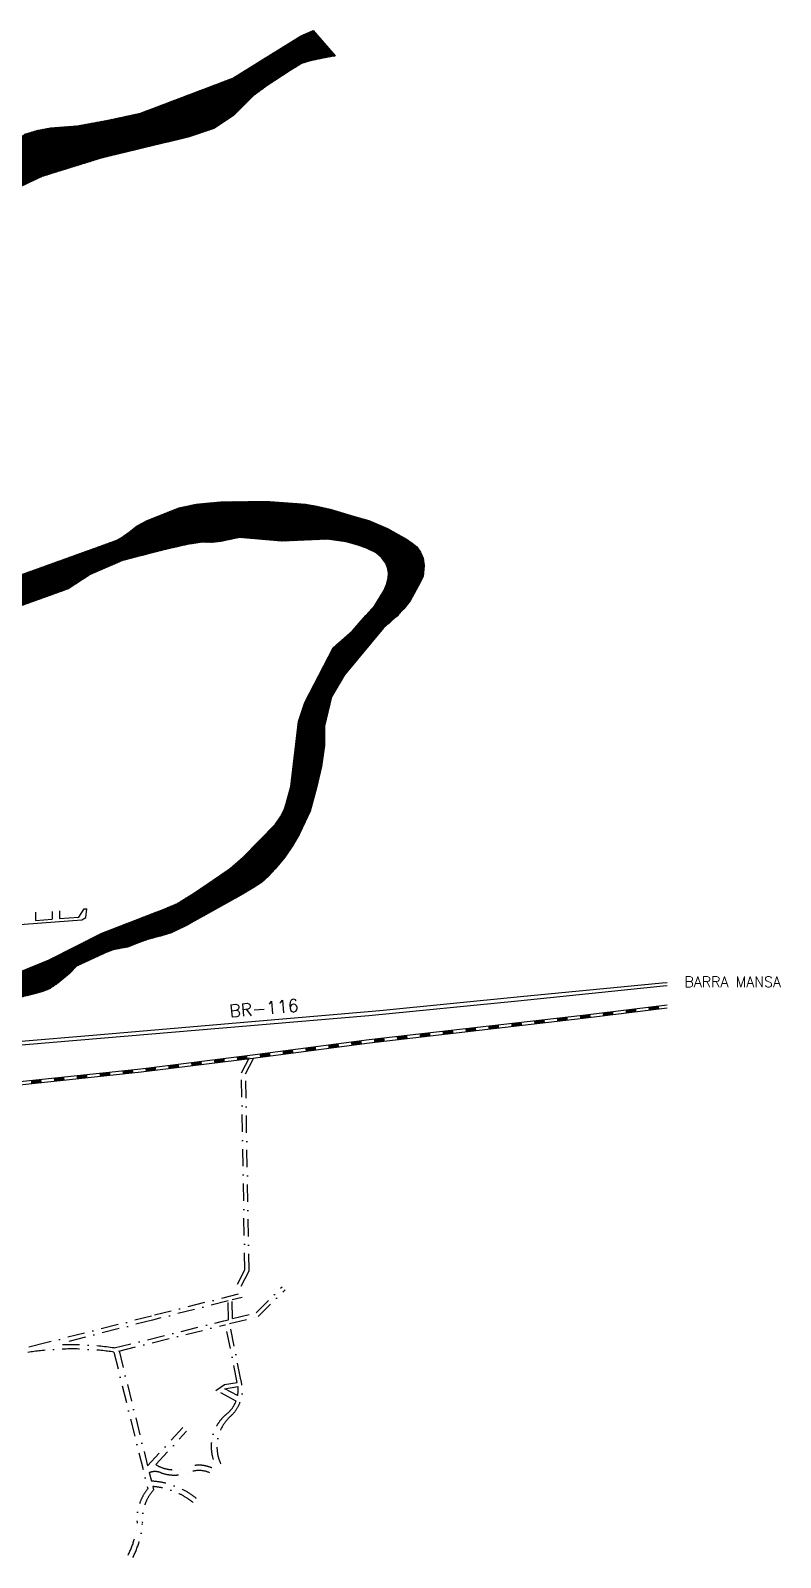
# Model space of a CAD drawing. Extents: x 549522 to 568491, y 7511769 to 7521280.
# Drawn here: x 565236 to 568491, y 7514649 to 7521280 of the extents above; entities that cross this region are included whole.
import ezdxf

# ---------------------------------------------------------------- set-up
doc = ezdxf.new("R2010")
doc.units = 0
doc.header["$LTSCALE"] = 150
doc.header["$MEASUREMENT"] = 0
doc.linetypes.add('DASHDOT', pattern=[1, 0.5, -0.25, 0, -0.25])
for name, color, linetype in [('HATCH', 150, 'CONTINUOUS'), ('L-FERREA', 6, 'CONTINUOUS'), ('PROJECAO2', 7, 'DASHDOT'), ('RIO', 4, 'CONTINUOUS'), ('RODOVIA', 10, 'CONTINUOUS'), ('RUA', 7, 'CONTINUOUS'), ('TEXTO2', 5, 'CONTINUOUS')]:
    doc.layers.add(name, color=color, linetype=linetype)
doc.styles.get("Standard").update_dxf_attribs({"font": 'ROMANSBR.SHX'})

# ---------------------------------------------------------------- blocks, each defined once
blk = doc.blocks.new('E')
at = {"layer": 'L-FERREA'}
blk.add_solid([(-22.9, -6), (-22.9, 6), (23.4, -6), (23.4, 6)], dxfattribs=at)

msp = doc.modelspace()

# ---------------------------------------------------------------- hatches: boundary and pattern name
at = {"layer": 'HATCH'}
h = msp.add_hatch(dxfattribs=at)
h.set_pattern_fill('ANSI31', color=256, scale=25, style=0)
h.set_pattern_definition([(45, (0, 17552.9602), (-2.2097086912, 2.2097086912), [])])
h.paths.add_polyline_path([(564627.1, 7516676.6), (564664.6, 7516746.4), (564698.7, 7516802.6), (564726, 7516841.8), (564760.1, 7516896.3), (564777.1, 7516920.2), (564816.3, 7516954.2), (564864.1, 7516995.1), (564937.9, 7517051.6), (565075.4, 7517141.6), (565157.3, 7517179.1), (565316.1, 7517244), (565545.7, 7517360.2), (565811.8, 7517463.6), (565873.2, 7517489.1), (565936.2, 7517528.3), (566009.5, 7517577.7), (566102.4, 7517641), (566159.5, 7517690.1), (566300, 7517834.4), (566321.5, 7517865.6), (566338.5, 7517899.6), (566346.3, 7517922.7), (566366.3, 7517997.7), (566399.4, 7518279.1), (566427.3, 7518362.6), (566549.9, 7518599.7), (566633.4, 7518673), (566691.3, 7518739.4), (566730.6, 7518783.7), (566754.4, 7518821.2), (566769.8, 7518846.7), (566781.7, 7518874), (566787.8, 7518902.8), (566790.2, 7518923.4), (566786.8, 7518942.1), (566778.3, 7518967.7), (566759.5, 7518991.5), (566735.7, 7519012), (566694.8, 7519032.4), (566652.1, 7519046), (566606.1, 7519059.6), (566525, 7519070.7), (566327.4, 7519062.7), (566142.5, 7519078.4), (566062.3, 7519061.6), (566023.2, 7519056.2), (565980.6, 7519057.9), (565915.8, 7519047.7), (565808.4, 7519023.9), (565634.5, 7518977.9), (565495.3, 7518917.9), (565399.5, 7518855.4), (565186.2, 7518778.6), (565128.3, 7518761.5), (565051.6, 7518751.3), (564960.9, 7518751.9), (564889.6, 7518756.4), (564797.6, 7518765), (564753.3, 7518773.5), (564702.1, 7518787.1), (564662.9, 7518807.5), (564632.3, 7518829.7), (564608.1, 7518857.2), (564586.2, 7518897.8), (564565.8, 7518955.7), (564543.6, 7519018.8), (564524.9, 7519063.1), (564495.9, 7519122.7), (564455, 7519177.2), (564391.9, 7519235.2), (564335.7, 7519255.5), (564252.1, 7519293), (564076.5, 7519398), (563970.9, 7519477), (563815.1, 7519612.9), (563757.8, 7519684.8), (563693.8, 7519771.6), (563669.2, 7519810.9), (563653.6, 7519852), (563638.7, 7519911.4), (563638.5, 7519977.8), (563649.7, 7520059.1), (563667.5, 7520115.8), (563698.2, 7520170.3), (563739.1, 7520221.4), (563776, 7520256.4), (563807.3, 7520279.3), (563840.3, 7520294.2), (563873.7, 7520298), (563923.2, 7520294.6), (563970.9, 7520299.7), (564022, 7520301.4), (564071.3, 7520297.6), (564438.8, 7520329.1), (564571.2, 7520358.5), (564688.2, 7520413.6), (564775, 7520490.7), (564962.4, 7520625.4), (565015.8, 7520677.9), (565073.7, 7520730.7), (565128.3, 7520778.4), (565164.1, 7520803.9), (565211.8, 7520829.5), (565264.6, 7520846.5), (565322.6, 7520856.7), (565439.9, 7520866.4), (565573.2, 7520890.8), (565713.2, 7520921), (566113.9, 7521073.6), (566407.4, 7521256), (566463, 7521279.9), (566559, 7521169.4), (566505.6, 7521160), (566449.3, 7521148), (566411.8, 7521136.1), (566362.4, 7521107.1), (566263.5, 7521040.7), (566203.2, 7520997.3), (566116.9, 7520911), (566032.2, 7520854.6), (565919.6, 7520817.3), (565541.8, 7520725.3), (565285.2, 7520645.4), (565156.9, 7520585.8), (564675.4, 7520307.5), (564506.1, 7520233.4), (564339.3, 7520185.8), (564221.4, 7520170.8), (563977.4, 7520192), (563921.5, 7520190.7), (563894.2, 7520192.4), (563865.2, 7520185.6), (563832.8, 7520165.2), (563803.8, 7520137.9), (563776.6, 7520100.4), (563751, 7520047.6), (563740.8, 7520005), (563742.5, 7519960.8), (563752.7, 7519916.5), (563786.8, 7519853.4), (563826, 7519793.8), (563882.3, 7519727.4), (563960.7, 7519647.3), (564081.7, 7519540), (564177.1, 7519463.4), (564240.2, 7519415.7), (564268.4, 7519398.2), (564328.6, 7519378.1), (564426.1, 7519311.7), (564552.3, 7519245.9), (564571.1, 7519223.3), (564640.2, 7518998.6), (564659.5, 7518971.1), (564681.7, 7518954), (564703.5, 7518941.6), (564773.7, 7518909.7), (564830, 7518885.9), (564887.9, 7518867.2), (564930.6, 7518860.3), (564958.5, 7518857), (565009, 7518863.8), (565073.7, 7518885.9), (565153.8, 7518908), (565198.4, 7518918.2), (565571.5, 7519052.8), (565610.7, 7519066.5), (565629.4, 7519076.7), (565663.5, 7519102.2), (565699.3, 7519129.5), (565741.9, 7519151.6), (565881.7, 7519207.8), (565955, 7519223.2), (566062.4, 7519233.4), (566180, 7519235.1), (566273.3, 7519234.6), (566430.6, 7519223.2), (566478.3, 7519214.7), (566536.2, 7519201), (566641.9, 7519170.4), (566705, 7519151.6), (566785.1, 7519117.6), (566868.6, 7519071.6), (566892.5, 7519054.5), (566912.9, 7519037.5), (566928.3, 7519015.4), (566940.2, 7518988.1), (566945.3, 7518957.4), (566940.7, 7518909.8), (566928.3, 7518885.9), (566901, 7518834.8), (566884, 7518804.1), (566856.3, 7518769.2), (566827.7, 7518737.7), (566767.9, 7518685.6), (566598.4, 7518482.2), (566541.8, 7518386), (566511.5, 7518258.9), (566511.5, 7518174.7), (566498.7, 7518083.6), (566476.6, 7517991.6), (566449.2, 7517890.1), (566428.8, 7517843.4), (566401.6, 7517788.9), (566372.6, 7517739.5), (566340.3, 7517689.8), (566297.6, 7517639), (566268.6, 7517608.3), (566238.2, 7517580.9), (566202.1, 7517557.2), (566149.3, 7517524.9), (566074.3, 7517484), (565995.9, 7517439.7), (565910.7, 7517392), (565845.9, 7517361.3), (565799.9, 7517347.7), (565743.6, 7517332.4), (565704.4, 7517318.8), (565656.7, 7517300), (565631.1, 7517294.9), (565595.3, 7517288.1), (565566.8, 7517277.8), (565435.4, 7517217.1), (565404.4, 7517185.9), (565355, 7517143.3), (565315.5, 7517117.2), (565285.1, 7517105.8), (565220.3, 7517088.8), (565152.1, 7517068.4), (565061.8, 7517029.2), (565022.6, 7517015.6), (564973.2, 7516979.8), (564911.8, 7516932.1), (564876, 7516892.9), (564855.6, 7516867.4), (564811.2, 7516806), (564778.8, 7516754.9), (564765.2, 7516726), (564749.9, 7516686.8)])

# ---------------------------------------------------------------- linework, layer by layer
at = {"layer": 'HATCH', "color": 7}
for p, q in [((565516, 7517297.4), (565760.1, 7517390.2)), ((565760.1, 7517390.2), (565682.7, 7517376.6)), ((565692.9, 7517349.4), (565682.7, 7517376.6))]:
    msp.add_line(p, q, dxfattribs=at)
msp.add_solid([(565682.7, 7517376.6), (565687.8, 7517363), (565760.1, 7517390.2)], dxfattribs=at)
at = {"layer": 'L-FERREA'}
for points in [[(557553.8, 7515830.7, 0.081088), (558427.9, 7515866.7), (559329.7, 7515982.3), (559683.5, 7516027.2), (560362.8, 7516117.2), (561065.8, 7516198.6), (562086, 7516318.5), (562842.6, 7516406.3), (563312.1, 7516459.9), (564199.7, 7516571.3), (564754.8, 7516654.8), (565024.5, 7516684.8), (565716.9, 7516757.6), (566201.5, 7516817.6), (566707.3, 7516884), (567635.3, 7516991.1), (568000, 7517035.5)], [(557555.5, 7515844.6, 0.081137), (558425.6, 7515880.5), (559328, 7515996.1), (559681.6, 7516041.1), (560361.1, 7516131.1), (561064.1, 7516212.5), (562084.4, 7516332.4), (562841, 7516420.3), (563310.4, 7516473.8), (564197.8, 7516585.2), (564752.9, 7516668.7), (565023, 7516698.7), (565715.3, 7516771.5), (566199.7, 7516831.5), (566705.6, 7516897.9), (567633.7, 7517005), (568000, 7517049.6)]]:
    msp.add_lwpolyline(points, format="xyb", dxfattribs=at)
at = {"layer": 'PROJECAO2', "linetype": 'DASHDOT'}
for p, q in [((566112.6, 7515686.4), (566111.1, 7515767.8)), ((566215.4, 7515712.1), (566328, 7515824.6)), ((566224.6, 7515695.8), (566340.8, 7515811.9)), ((566094.7, 7515681.9), (566093.2, 7515763.3)), ((566112.6, 7515686.4), (566215.4, 7515712.1)), ((565598.6, 7515559.1), (566074.5, 7515676.9)), ((565618.6, 7515545.6), (566078.8, 7515659.4)), ((566074.4, 7515676.8), (566094.7, 7515681.9)), ((566078.8, 7515659.4), (566082.5, 7515660.3)), ((566132.9, 7515409.6), (566082.5, 7515660.3)), ((566100, 7515664.7), (566224.6, 7515695.8)), ((566149.1, 7515420.3), (566100, 7515664.7)), ((565598.1, 7515541), (565744.7, 7514948.6)), ((565620.4, 7515546.8), (565743.9, 7515047.8)), ((566040.7, 7515374.9), (566078.3, 7515400.4)), ((566128.1, 7515328.5), (566040.7, 7515374.9)), ((566078.3, 7515400.4), (566132.9, 7515409.6)), ((566078.3, 7515381.6), (566136.4, 7515391.4)), ((566134.9, 7515352.4), (566079.5, 7515381.8)), ((565743.9, 7515047.8), (565896.6, 7515213.2)), ((565779.6, 7515052.5), (565913.5, 7515197.6)), ((565751.3, 7515017.7), (565760.4, 7514980.9)), ((565766.2, 7514957.5), (565769.8, 7514942.8))]:
    msp.add_line(p, q, dxfattribs=at)
for points in [[(566134.1, 7515836.5), (566166.3, 7515897.9), (566151.7, 7516754.5), (566189.7, 7516827.5)], [(566150, 7515828.1), (566184.4, 7515893.6), (566169.7, 7516750.2), (566205.6, 7516819.2)], [(566154, 7515778.6), (566111.1, 7515767.8)], [(566093.2, 7515763.3), (565765.6, 7515680.5), (565331.1, 7515569.9)]]:
    msp.add_lwpolyline(points, dxfattribs=at)
at = {"layer": 'PROJECAO2'}
msp.add_lwpolyline([(566137.2, 7515792.8), (565761.2, 7515697.9), (565302, 7515581.1), (565014.5, 7515510.3)], dxfattribs=at)
at = {"layer": 'PROJECAO2', "linetype": 'DASHDOT'}
for centre, radius, start, end in [((565415.8, 7514346), 1226.9, 81.43107, 93.95491), ((565415.8, 7514346), 1208.9, 81.32433, 102.41873), ((566000.3, 7515377.4), 154.9, 311.92531, 16.0579), ((566000.3, 7515377.4), 136.9, 349.46559, 5.86334), ((566000.3, 7515377.4), 136.9, 311.92531, 339.06146), ((566201.2, 7515131.3), 181.1, 127.19497, 205.70576), ((566222, 7515130.6), 176.9, 131.92531, 207.50383), ((565860.6, 7515188.1), 157.9, 239.12217, 291.14254), ((565967.2, 7514912.5), 137.5, 66.03053, 111.14254), ((565776.1, 7514957.3), 65.2, 64.1932, 112.32931), ((565743.3, 7514645), 336.4, 50.60637, 87.07918), ((565860.6, 7515188.1), 180.9, 251.92411, 291.14254), ((565967.2, 7514912.5), 114.5, 66.03053, 111.14254), ((565915.4, 7514813.7), 217.5, 141.67002, 183.92601), ((565915.4, 7514813.7), 194.5, 138.41932, 183.92601), ((565743.3, 7514645), 313.4, 50.60637, 85.80343), ((565341.8, 7514823.4), 357.4, 332.78066, 356.05451), ((565341.8, 7514823.4), 380.4, 332.78066, 356.05451)]:
    msp.add_arc(centre, radius, start, end, dxfattribs=at)
at = {"layer": 'RIO'}
for points in [[(566463, 7521279.9), (566559, 7521169.4), (566505.6, 7521160), (566449.3, 7521148), (566411.8, 7521136.1), (566362.4, 7521107.1), (566263.5, 7521040.7), (566203.2, 7520997.3), (566116.9, 7520911), (566032.2, 7520854.6), (565919.6, 7520817.3), (565541.8, 7520725.3), (565285.2, 7520645.4), (565156.9, 7520585.8)], [(565211.8, 7520829.5), (565264.6, 7520846.5), (565322.6, 7520856.7), (565439.9, 7520866.4), (565573.2, 7520890.8), (565713.2, 7520921), (566113.9, 7521073.6), (566407.4, 7521256), (566463, 7521279.9)], [(565198.4, 7518918.2), (565571.5, 7519052.8), (565610.7, 7519066.5), (565629.4, 7519076.7), (565663.5, 7519102.2), (565699.3, 7519129.5), (565741.9, 7519151.6), (565881.7, 7519207.8), (565955, 7519223.2), (566062.4, 7519233.4), (566180, 7519235.1), (566273.3, 7519234.6), (566430.6, 7519223.2), (566478.3, 7519214.7), (566536.2, 7519201), (566641.9, 7519170.4), (566705, 7519151.6), (566785.1, 7519117.6), (566868.6, 7519071.6), (566892.5, 7519054.5), (566912.9, 7519037.5), (566928.3, 7519015.4), (566940.2, 7518988.1), (566945.3, 7518957.4), (566940.7, 7518909.8), (566928.3, 7518885.9), (566901, 7518834.8), (566884, 7518804.1), (566856.3, 7518769.2), (566827.7, 7518737.7), (566767.9, 7518685.6), (566598.4, 7518482.2), (566541.8, 7518386), (566511.5, 7518258.9), (566511.5, 7518174.7), (566498.7, 7518083.6), (566476.6, 7517991.6), (566449.2, 7517890.1), (566428.8, 7517843.4), (566401.6, 7517788.9), (566372.6, 7517739.5), (566340.3, 7517689.8), (566297.6, 7517639), (566268.6, 7517608.3), (566238.2, 7517580.9), (566202.1, 7517557.2), (566149.3, 7517524.9), (566074.3, 7517484), (565995.9, 7517439.7), (565910.7, 7517392), (565845.9, 7517361.3), (565799.9, 7517347.7), (565743.6, 7517332.4), (565704.4, 7517318.8), (565656.7, 7517300), (565631.1, 7517294.9), (565595.3, 7517288.1), (565566.8, 7517277.8), (565435.4, 7517217.1), (565404.4, 7517185.9), (565355, 7517143.3), (565315.5, 7517117.2), (565285.1, 7517105.8), (565220.3, 7517088.8)], [(565157.3, 7517179.1), (565316.1, 7517244), (565545.7, 7517360.2), (565811.8, 7517463.6), (565873.2, 7517489.1), (565936.2, 7517528.3), (566009.5, 7517577.7), (566102.4, 7517641), (566159.5, 7517690.1), (566300, 7517834.4), (566321.5, 7517865.6), (566338.5, 7517899.6), (566346.3, 7517922.7), (566366.3, 7517997.7), (566399.4, 7518279.1), (566427.3, 7518362.6), (566549.9, 7518599.7), (566633.4, 7518673), (566691.3, 7518739.4), (566730.6, 7518783.7), (566754.4, 7518821.2), (566769.8, 7518846.7), (566781.7, 7518874), (566787.8, 7518902.8), (566790.2, 7518923.4), (566786.8, 7518942.1), (566778.3, 7518967.7), (566759.5, 7518991.5), (566735.7, 7519012), (566694.8, 7519032.4), (566652.1, 7519046), (566606.1, 7519059.6), (566525, 7519070.7), (566327.4, 7519062.7), (566142.5, 7519078.4), (566062.3, 7519061.6), (566023.2, 7519056.2), (565980.6, 7519057.9), (565915.8, 7519047.7), (565808.4, 7519023.9), (565634.5, 7518977.9), (565495.3, 7518917.9), (565399.5, 7518855.4), (565186.2, 7518778.6)]]:
    msp.add_lwpolyline(points, dxfattribs=at)
at = {"layer": 'RODOVIA'}
msp.add_lwpolyline([(568000, 7517145.4), (567977.3, 7517142.9), (567363, 7517083.8), (566752, 7517022.5), (566129.2, 7516969.1), (565506.3, 7516915.7), (564883.4, 7516864.6), (564260.6, 7516811.2), (563635.5, 7516753.3), (563008, 7516693.1), (562380.6, 7516635.1), (561751, 7516579.5), (561119, 7516526.1), (560745.6, 7516496.1, -0.229591), (560688, 7516529.5, 0.281912), (560625.4, 7516557.9), (560441.9, 7516535.2, 0.368002), (560402.9, 7516506.8, -0.268768), (560354.2, 7516455.7), (560009.7, 7516419.3), (559391.4, 7516354.6)], format="xyb", dxfattribs=at)
at = {"layer": 'RODOVIA', "linetype": 'CONTINUOUS'}
msp.add_lwpolyline([(568000, 7517132), (567982.4, 7517130.2), (567351.6, 7517065.2), (566704.8, 7517000.7), (566070.6, 7516947.3), (565436.4, 7516893.9), (564802.2, 7516840.5), (564167.9, 7516784.9), (563531.4, 7516724.7), (563135.8, 7516685.9)], dxfattribs=at)
at = {"layer": 'RUA'}
for p, q in [((565257.6, 7517451.7), (565257.6, 7517415.7)), ((565329.6, 7517454.8), (565329.6, 7517421.3)), ((565361.4, 7517457.9), (565361.4, 7517423.8)), ((565361.4, 7517423.8), (565446.1, 7517430.3)), ((565446.1, 7517430.3), (565468.4, 7517466.1)), ((565458.1, 7517418.8), (565476.6, 7517428.1)), ((565468.4, 7517466.1), (565479.7, 7517466.1)), ((565476.6, 7517428.1), (565479.7, 7517466.1)), ((565033.4, 7517385.9), (565458.1, 7517418.8)), ((565257.6, 7517415.7), (565329.6, 7517421.3))]:
    msp.add_line(p, q, dxfattribs=at)

# ---------------------------------------------------------------- block references
at = {"layer": 'L-FERREA'}
for p, rotation in [((567842.2, 7517023.3), 6.941396643105127), ((567941.4, 7517035.4), 6.941396643105127), ((567246.3, 7516953.3), 6.582625724300139), ((567345.6, 7516964.7), 6.582625724300139), ((567444.9, 7516976.2), 6.582625724300139), ((567544.3, 7516987.7), 6.582625724300139), ((567643.6, 7516999.2), 6.941396643105127), ((567742.9, 7517011.3), 6.941396643105127), ((566650.3, 7516883.6), 7.478373619360124), ((566749.6, 7516895.9), 6.582625724300139), ((566848.9, 7516907.4), 6.582625724300139), ((566948.2, 7516918.9), 6.582625724300139), ((567047.6, 7516930.3), 6.582625724300139), ((567146.9, 7516941.8), 6.582625724300139), ((566154.5, 7516818.9), 7.057948243145665), ((566253.7, 7516831.5), 7.478373619360124), ((566352.9, 7516844.6), 7.478373619360124), ((566452, 7516857.6), 7.478373619360124), ((566551.2, 7516870.6), 7.478373619360124), ((565658.2, 7516758.5), 6.005038070674024), ((565757.6, 7516769.7), 7.057948243145665), ((565856.8, 7516782), 7.057948243145665), ((565956.1, 7516794.3), 7.057948243145665), ((566055.3, 7516806.6), 7.057948243145665), ((565260.4, 7516716.6), 6.005038070674024), ((565359.9, 7516727.1), 6.005038070674024), ((565459.3, 7516737.6), 6.005038070674024), ((565558.8, 7516748), 6.005038070674024)]:
    msp.add_blockref('E', p, dxfattribs=dict(at, rotation=rotation))

# ---------------------------------------------------------------- texts
at = {"layer": 'RODOVIA'}
msp.add_text('BR-116', height=55, rotation=4.90625, dxfattribs=at).set_placement((566101.4, 7516994.2))
at = {"layer": 'TEXTO2'}
msp.add_text('BARRA MANSA', height=45, dxfattribs=at).set_placement((568074.8, 7517126.5))

doc.saveas('drawing.dxf')
